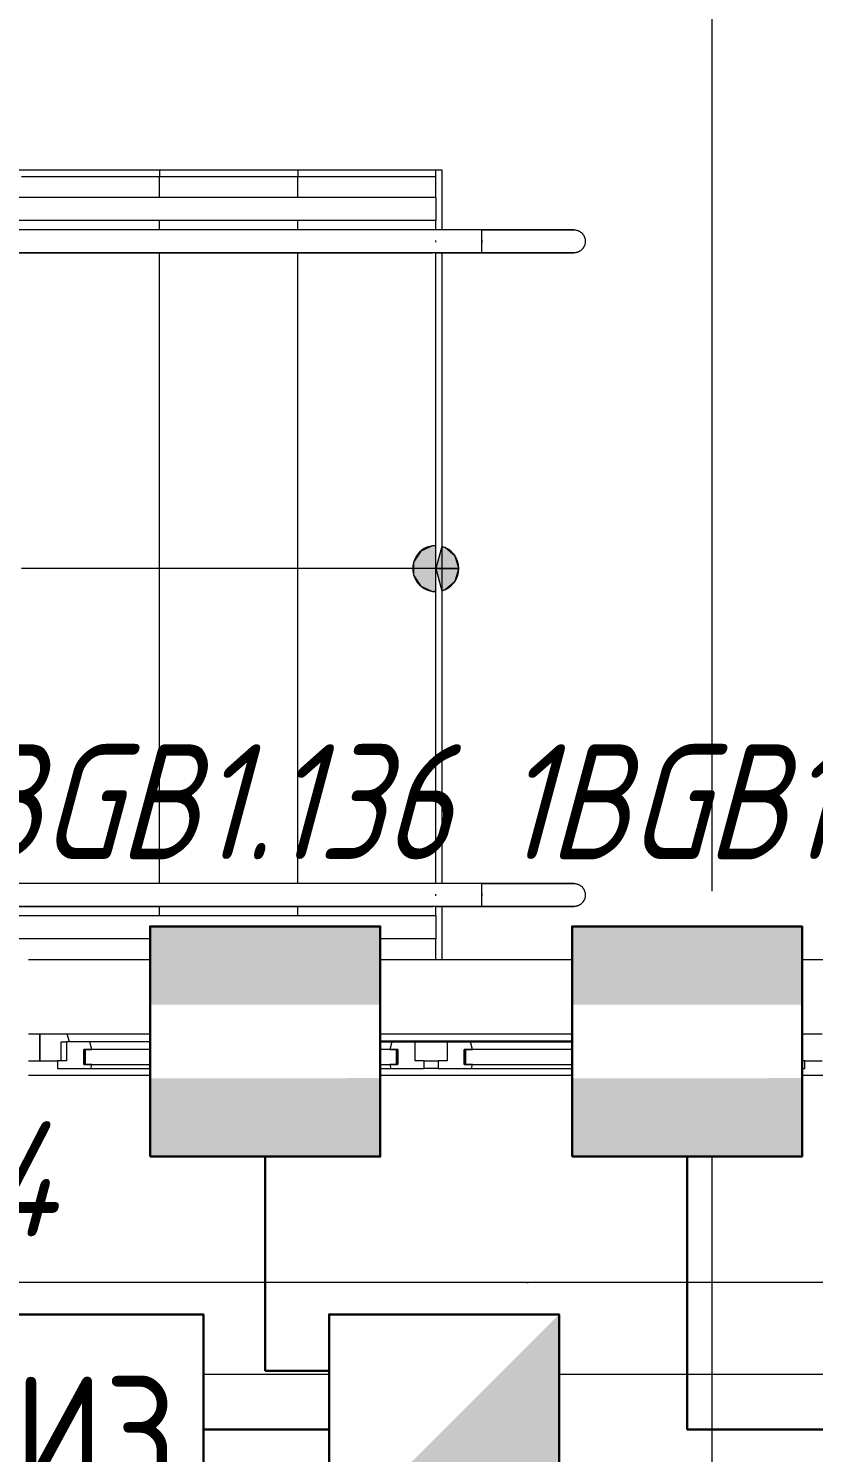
# Model space of a CAD drawing. Header units: millimetres. Extents: x -259793 to 1187961, y -549744 to 43070.
# Drawn here: x -24141 to -22435, y 26487 to 29581 of the extents above; entities that cross this region are included whole.
import ezdxf
from ezdxf.enums import TextEntityAlignment as Align

# ---------------------------------------------------------------- set-up
doc = ezdxf.new("R2010")
doc.units = ezdxf.units.MM
doc.linetypes.add('ADSK_Линия сетки', pattern=[25, 20, -2.5, 0, -2.5])
for name, color, linetype, lineweight in [('_ Окна', 7, 'Continuous', 9), ('RC-Извещатели_охранные', 5, 'Continuous', 30), ('RC-Прочее_оборудование', 5, 'Continuous', 30), ('Лестницы', 252, 'Continuous', 9), ('лс', 5, 'Continuous', 30), ('Ограждение', 252, 'Continuous', 9), ('Окна', 252, 'Continuous', 9), ('Оси', 252, 'Continuous', 9), ('Стены внутренние', 7, 'Continuous', 18), ('Стены наружные', 7, 'Continuous', 18), ('Стрелки вверх', 7, 'Continuous', 18)]:
    doc.layers.add(name, color=color, linetype=linetype, lineweight=lineweight)
doc.layers.add('RC-Позиционные_обозначения', color=7, linetype='Continuous')
doc.styles.add('ISOCPEUR', font='isocpeur.ttf', dxfattribs={"width": 0.9, "height": 350})
doc.styles.add('RubezhCAD', font='', dxfattribs={"oblique": 10})
doc.styles.get("Standard").update_dxf_attribs({"font": ''})
doc.styles.get('RubezhCAD').set_extended_font_data('GOST type A')
doc.styles.get('Standard').set_extended_font_data('GOST type B')

# ---------------------------------------------------------------- blocks, each defined once
blk = doc.blocks.new('RC-UGO-IOZ-02')
at = {"layer": 'RC-Извещатели_охранные'}
blk.add_attdef('PSTN', text='', height=2.5, dxfattribs=at).set_placement((0.977, 2.603), align=Align.BOTTOM_LEFT)
blk.add_wipeout([(2.5, -2.5), (2.5, 2.5), (-2.5, 2.5), (-2.5, -2.5)]).dxf.layer = 'RC-Извещатели_охранные'
blk.add_wipeout([(-2.5, -2.5), (-2.5, 2.5), (2.5, 2.5), (2.5, -2.5)]).dxf.layer = 'RC-Извещатели_охранные'
h = blk.add_hatch(color=256, dxfattribs=at)
h.dxf.hatch_style = 1
h.paths.add_polyline_path([(2.5, -2.5), (2.5, 2.5), (0, 0), (-2.5, -2.5)])
blk.add_lwpolyline([(-2.5, -2.5), (2.5, -2.5), (2.5, 2.5), (-2.5, 2.5)], close=True, dxfattribs=at)
blk = doc.blocks.new('RC-UGO-IZ-01')
at = {"layer": 'RC-Прочее_оборудование'}
blk.add_point((2.5, 0), dxfattribs=at)
blk.add_attdef('PSTN', text='', height=2.5, dxfattribs=at).set_placement((5.664, 2.581), align=Align.BOTTOM_CENTER)
blk.add_wipeout([(2.493, -2.499), (-2.493, -2.499), (-2.493, 2.499), (2.493, 2.499)]).dxf.layer = 'RC-Прочее_оборудование'
blk.add_wipeout([(-2.493, -2.499), (-2.493, 2.499), (2.493, 2.499), (2.493, -2.499)]).dxf.layer = 'RC-Прочее_оборудование'
blk.add_lwpolyline([(-2.493, 2.499), (2.493, 2.499), (2.493, -2.499), (-2.493, -2.499), (-2.493, 2.499)], close=True, dxfattribs=at)
blk.add_lwpolyline([(-2.493, 2.499), (-2.487, 2.499)], dxfattribs=at)
blk.add_lwpolyline([(-2.493, 2.499), (-2.487, 2.499)], dxfattribs=at)
at = {"layer": 'RC-Прочее_оборудование', "ltscale": 100, "style": 'ISOCPEUR', "width": 0.9}
blk.add_text('ИЗ', height=2.5, dxfattribs=at).set_placement((0.145, -0.085), align=Align.MIDDLE)
blk = doc.blocks.new('RC-UGO-IOM-02')
at = {"layer": 'RC-Извещатели_охранные'}
blk.add_point((0, 0), dxfattribs=at)
blk.add_attdef('PSTN', text='', height=2.5, dxfattribs=at).set_placement((0.977, 2.603), align=Align.BOTTOM_LEFT)
blk.add_wipeout([(2.5, -2.5), (2.5, 2.5), (-2.5, 2.5), (-2.5, -2.5)]).dxf.layer = 'RC-Извещатели_охранные'
blk.add_wipeout([(-2.5, -2.5), (-2.5, 2.5), (2.5, 2.5), (2.5, -2.5)]).dxf.layer = 'RC-Извещатели_охранные'
h = blk.add_hatch(color=256, dxfattribs=at)
h.dxf.hatch_style = 1
h.paths.add_polyline_path([(2.5, 0.8), (2.5, 2.506), (-2.5, 2.499), (-2.5, 0.8)])
h = blk.add_hatch(color=256, dxfattribs=at)
h.dxf.hatch_style = 1
h.paths.add_polyline_path([(2.5, -2.5), (2.5, -0.794), (-2.5, -0.801), (-2.5, -2.5)])
blk.add_lwpolyline([(-2.5, -2.5), (2.5, -2.5), (2.5, 2.5), (-2.5, 2.5)], close=True, dxfattribs=at)
blk = doc.blocks.new('1 этаж')
at = {"layer": 'Стрелки вверх', "true_color": 0x636466}
h = blk.add_hatch(color=251, dxfattribs=at)
edge = h.paths.add_edge_path()
edge.add_arc((-23255.8, 28407.3), 50, 89.8309, 270.1691)
edge.add_line((-23255.7, 28357.3), (-23255.8, 28407.3))
edge.add_line((-23255.8, 28407.3), (-23255.7, 28457.3))
for points in [[(-23262.9, 28357.8), (-23255.8, 28358.8), (-23255.8, 28455.7), (-23262.9, 28456.8), (-23288.5, 28445.1), (-23303.8, 28421.4), (-23303.8, 28393.2), (-23288.5, 28369.5)], [(-23242.8, 28360.7), (-23235, 28361.8), (-23213.7, 28380.2), (-23205.8, 28407.3), (-23213.7, 28434.3), (-23235, 28452.8), (-23242.8, 28453.9)]]:
    blk.add_hatch(color=251, dxfattribs=at).paths.add_polyline_path(points)
h = blk.add_hatch(color=251, dxfattribs=at)
edge = h.paths.add_edge_path()
edge.add_arc((-23255.8, 28407.3), 50, 0, 74.5742)
edge.add_line((-23242.5, 28455.5), (-23255.8, 28407.3))
edge.add_line((-23255.8, 28407.3), (-23205.8, 28407.3))
h = blk.add_hatch(color=251, dxfattribs=at)
edge = h.paths.add_edge_path()
edge.add_arc((-23255.8, 28407.3), 50, 285.4258, 360)
edge.add_line((-23205.8, 28407.3), (-23255.8, 28407.3))
edge.add_line((-23255.8, 28407.3), (-23242.5, 28359.1))
at = {"layer": '_ Окна', "color": 251, "true_color": 0x636466}
for p, q in [((-24115.8, 27396.3), (-24140.8, 27396.3)), ((-24115.8, 27338.3), (-24115.8, 27396.3)), ((-24017.8, 27362.3), (-24020.8, 27362.3)), ((-24020.8, 27362.3), (-24020.8, 27330.3)), ((-23340.8, 27362.3), (-24017.8, 27362.3)), ((-24017.8, 27362.3), (-24017.8, 27330.3)), ((-24017.8, 27330.3), (-24017.8, 27362.3)), ((-23340.8, 27330.3), (-23340.8, 27362.3)), ((-23340.8, 27362.3), (-23340.8, 27330.3)), ((-23337.8, 27362.3), (-23340.8, 27362.3)), ((-23337.8, 27330.3), (-23337.8, 27362.3)), ((-23190.8, 27362.3), (-23193.8, 27362.3)), ((-23193.8, 27362.3), (-23193.8, 27330.3)), ((-22513.8, 27362.3), (-23190.8, 27362.3)), ((-23190.8, 27362.3), (-23190.8, 27330.3)), ((-23190.8, 27330.3), (-23190.8, 27362.3)), ((-22513.8, 27330.3), (-22513.8, 27362.3)), ((-22513.8, 27362.3), (-22513.8, 27330.3)), ((-22510.8, 27362.3), (-22513.8, 27362.3)), ((-22510.8, 27330.3), (-22510.8, 27362.3)), ((-24140.8, 27338.3), (-24115.8, 27338.3)), ((-24020.8, 27330.3), (-24017.8, 27330.3)), ((-24017.8, 27330.3), (-23340.8, 27330.3)), ((-23340.8, 27330.3), (-23337.8, 27330.3)), ((-23193.8, 27330.3), (-23190.8, 27330.3)), ((-23190.8, 27330.3), (-22513.8, 27330.3)), ((-22513.8, 27330.3), (-22510.8, 27330.3))]:
    blk.add_line(p, q, dxfattribs=at)
at = {"layer": '_ Окна', "color": 251, "lineweight": 18, "true_color": 0x636466}
for p, q in [((-24056.4, 27396.3), (-24115.8, 27396.3)), ((-24115.8, 27396.3), (-24115.8, 27338.3)), ((-24069.8, 27338.3), (-24069.8, 27379.3)), ((-24069.8, 27379.3), (-24057.8, 27379.3)), ((-24057.8, 27379.3), (-24057.8, 27338.3)), ((-24007.4, 27379.3), (-24057.8, 27379.3)), ((-24051.8, 27379.3), (-24056.4, 27396.3)), ((-24002.8, 27362.3), (-24007.4, 27379.3)), ((-23351.2, 27379.3), (-23355.8, 27362.3)), ((-23300.8, 27379.3), (-23351.2, 27379.3)), ((-23300.8, 27338.3), (-23300.8, 27379.3)), ((-23230.8, 27379.3), (-23230.8, 27338.3)), ((-23180.4, 27379.3), (-23230.8, 27379.3)), ((-23175.8, 27362.3), (-23180.4, 27379.3)), ((-22524.2, 27379.3), (-22528.8, 27362.3)), ((-22473.8, 27379.3), (-22524.2, 27379.3)), ((-22475.2, 27396.3), (-22479.8, 27379.3)), ((-22415.8, 27396.3), (-22475.2, 27396.3)), ((-22473.8, 27338.3), (-22473.8, 27379.3)), ((-22473.8, 27379.3), (-22461.8, 27379.3)), ((-22461.8, 27379.3), (-22461.8, 27338.3)), ((-24020.8, 27330.3), (-24020.8, 27362.3)), ((-24020.8, 27362.3), (-24002.8, 27362.3)), ((-23355.8, 27362.3), (-23337.8, 27362.3)), ((-23337.8, 27362.3), (-23337.8, 27330.3)), ((-23193.8, 27330.3), (-23193.8, 27362.3)), ((-23193.8, 27362.3), (-23175.8, 27362.3)), ((-22528.8, 27362.3), (-22510.8, 27362.3)), ((-22510.8, 27362.3), (-22510.8, 27330.3)), ((-24115.8, 27338.3), (-24077.8, 27338.3)), ((-24057.8, 27338.3), (-24077.8, 27338.3)), ((-24077.8, 27338.3), (-24077.8, 27321.3)), ((-24077.8, 27321.3), (-24021.8, 27321.3)), ((-24021.8, 27321.3), (-24020.8, 27322.3)), ((-24002.8, 27330.3), (-24020.8, 27330.3)), ((-24020.8, 27322.3), (-24019.8, 27321.3)), ((-24019.8, 27321.3), (-24005.2, 27321.3)), ((-24005.2, 27321.3), (-24002.8, 27330.3)), ((-23337.8, 27330.3), (-23355.8, 27330.3)), ((-23355.8, 27330.3), (-23353.4, 27321.3)), ((-23353.4, 27321.3), (-23338.8, 27321.3)), ((-23338.8, 27321.3), (-23337.8, 27322.3)), ((-23337.8, 27322.3), (-23336.8, 27321.3)), ((-23336.8, 27321.3), (-23280.8, 27321.3)), ((-23280.8, 27338.3), (-23300.8, 27338.3)), ((-23280.8, 27321.3), (-23280.8, 27338.3)), ((-23230.8, 27338.3), (-23250.8, 27338.3)), ((-23250.8, 27338.3), (-23250.8, 27321.3)), ((-23250.8, 27321.3), (-23194.8, 27321.3)), ((-23194.8, 27321.3), (-23193.8, 27322.3)), ((-23175.8, 27330.3), (-23193.8, 27330.3)), ((-23193.8, 27322.3), (-23192.8, 27321.3)), ((-23192.8, 27321.3), (-23178.2, 27321.3)), ((-23178.2, 27321.3), (-23175.8, 27330.3)), ((-22510.8, 27330.3), (-22528.8, 27330.3)), ((-22528.8, 27330.3), (-22526.4, 27321.3)), ((-22526.4, 27321.3), (-22511.8, 27321.3)), ((-22511.8, 27321.3), (-22510.8, 27322.3)), ((-22510.8, 27322.3), (-22509.8, 27321.3)), ((-22509.8, 27321.3), (-22453.8, 27321.3)), ((-22453.8, 27338.3), (-22473.8, 27338.3)), ((-22453.8, 27321.3), (-22453.8, 27338.3)), ((-22453.8, 27338.3), (-22415.8, 27338.3))]:
    blk.add_line(p, q, dxfattribs=at)
at = {"layer": 'Лестницы', "color": 251, "true_color": 0x636466}
for p, q in [((-23855.8, 29258.3), (-24155.8, 29258.3)), ((-23555.8, 29258.3), (-23855.8, 29258.3)), ((-23855.8, 29213.3), (-23855.8, 29258.3)), ((-23855.8, 29213.3), (-23855.8, 29258.3)), ((-23255.8, 29258.3), (-23555.8, 29258.3)), ((-23555.8, 29213.3), (-23555.8, 29258.3)), ((-23555.8, 29213.3), (-23555.8, 29258.3)), ((-23855.8, 29143.3), (-23855.8, 29163.3)), ((-23855.8, 29143.3), (-23855.8, 29163.3)), ((-23555.8, 29143.3), (-23555.8, 29163.3)), ((-23555.8, 29143.3), (-23555.8, 29163.3)), ((-23855.8, 27723.3), (-23855.8, 29093.3)), ((-23855.8, 27723.3), (-23855.8, 29093.3)), ((-23555.8, 27723.3), (-23555.8, 29093.3)), ((-23555.8, 27723.3), (-23555.8, 29093.3)), ((-23855.8, 27653.3), (-23855.8, 27673.3)), ((-23855.8, 27653.3), (-23855.8, 27673.3)), ((-23555.8, 27653.3), (-23555.8, 27673.3)), ((-23555.8, 27653.3), (-23555.8, 27673.3)), ((-23855.8, 27558.3), (-23855.8, 27603.3)), ((-23855.8, 27558.3), (-23855.8, 27603.3)), ((-23555.8, 27558.3), (-23555.8, 27603.3)), ((-23555.8, 27558.3), (-23555.8, 27603.3))]:
    blk.add_line(p, q, dxfattribs=at)
at = {"layer": 'Ограждение', "color": 251, "true_color": 0x636466}
for p, q in [((-23255.8, 29213.3), (-24756.2, 29213.3)), ((-23255.8, 29213.3), (-23255.8, 29163.3)), ((-23262, 29143.3), (-24762.4, 29143.3)), ((-23255.8, 29163.3), (-24756.2, 29163.3)), ((-23255.8, 29143.3), (-24756.2, 29143.3)), ((-23155.8, 29143.3), (-23256.4, 29143.3)), ((-23155.8, 29143.3), (-23255.8, 29143.3)), ((-23155.8, 29093.3), (-23155.8, 29143.3)), ((-23155.8, 29115.9), (-23155.8, 29120.6)), ((-23155.8, 29120.6), (-23155.8, 29118.3)), ((-23155.8, 29118.3), (-23155.8, 29115.9)), ((-24762.4, 29093.3), (-23262, 29093.3)), ((-23255.8, 29093.3), (-24756.2, 29093.3)), ((-23256.4, 29093.3), (-23155.8, 29093.3)), ((-23155.8, 29093.3), (-23255.8, 29093.3)), ((-23262, 27723.3), (-24762.4, 27723.3)), ((-23255.8, 27723.3), (-24756.2, 27723.3)), ((-23155.8, 27723.3), (-23256.4, 27723.3)), ((-23155.8, 27723.3), (-23255.8, 27723.3)), ((-23155.8, 27673.3), (-23155.8, 27723.3)), ((-23155.8, 27695.9), (-23155.8, 27700.6)), ((-23155.8, 27700.6), (-23155.8, 27698.3)), ((-23155.8, 27698.3), (-23155.8, 27695.9)), ((-24762.4, 27673.3), (-23262, 27673.3)), ((-23255.8, 27673.3), (-24756.2, 27673.3)), ((-23256.4, 27673.3), (-23155.8, 27673.3)), ((-23155.8, 27673.3), (-23255.8, 27673.3)), ((-23255.8, 27653.3), (-24756.2, 27653.3)), ((-23255.8, 27653.3), (-23255.8, 27603.3)), ((-23255.8, 27603.3), (-24756.2, 27603.3)), ((-22390.8, 27306.3), (-24140.8, 27306.3)), ((-22390.8, 26856.3), (-24140.8, 26856.3)), ((-24140.8, 26656.3), (-24140.8, 26676.3)), ((-11050.8, 26656.3), (-25250.8, 26656.3)), ((-22390.8, 26656.3), (-24140.8, 26656.3))]:
    blk.add_line(p, q, dxfattribs=at)
at = {"layer": 'Ограждение', "color": 251, "true_color": 0x636466, "flags": 128}
for points in [[(-23155.8, 29143.3), (-23147.8, 29143.3), (-23139.8, 29143.3), (-23131.9, 29143.3), (-23123.9, 29143.3), (-23116.1, 29143.3), (-23108.3, 29143.3), (-23100.5, 29143.3), (-23092.9, 29143.3), (-23085.3, 29143.3), (-23077.9, 29143.3), (-23070.6, 29143.3), (-23063.4, 29143.3), (-23056.4, 29143.3), (-23049.6, 29143.3), (-23042.9, 29143.3), (-23036.4, 29143.3), (-23030, 29143.3), (-23023.9, 29143.3), (-23018, 29143.3), (-23012.3, 29143.3), (-23006.9, 29143.3), (-23001.7, 29143.3), (-22996.7, 29143.3), (-22992, 29143.3), (-22987.5, 29143.3), (-22983.3, 29143.3), (-22979.4, 29143.3), (-22975.8, 29143.3), (-22972.4, 29143.3), (-22969.4, 29143.3), (-22966.6, 29143.3), (-22964.2, 29143.3), (-22962.1, 29143.3), (-22960.2, 29143.3), (-22958.7, 29143.3), (-22957.5, 29143.3), (-22956.6, 29143.3), (-22956.1, 29143.3), (-22955.8, 29143.3), (-22955.8, 29143.3)], [(-22955.8, 29143.3), (-22956, 29143.3), (-22956.4, 29143.3), (-22957.2, 29143.3), (-22958.4, 29143.3), (-22959.8, 29143.3), (-22961.5, 29143.3), (-22963.6, 29143.3), (-22966, 29143.3), (-22968.6, 29143.3), (-22971.6, 29143.3), (-22974.9, 29143.3), (-22978.4, 29143.3), (-22982.2, 29143.3), (-22986.4, 29143.3), (-22990.7, 29143.3), (-22995.4, 29143.3), (-23000.3, 29143.3), (-23005.4, 29143.3), (-23010.8, 29143.3), (-23016.5, 29143.3), (-23022.3, 29143.3), (-23028.4, 29143.3), (-23034.6, 29143.3), (-23041.1, 29143.3), (-23047.7, 29143.3), (-23054.6, 29143.3), (-23061.5, 29143.3), (-23068.7, 29143.3), (-23075.9, 29143.3), (-23083.3, 29143.3), (-23090.8, 29143.3), (-23098.5, 29143.3), (-23106.2, 29143.3), (-23114, 29143.3), (-23121.8, 29143.3), (-23129.7, 29143.3), (-23137.7, 29143.3), (-23145.6, 29143.3), (-23153.6, 29143.3), (-23155.8, 29143.3)], [(-22955.8, 29143.3), (-22954.8, 29143.2), (-22953.8, 29143.2), (-22952.8, 29143.1), (-22951.8, 29142.9), (-22950.8, 29142.8), (-22949.9, 29142.6), (-22948.9, 29142.3), (-22947.9, 29142), (-22947, 29141.7), (-22946.1, 29141.3), (-22945.2, 29140.9), (-22944.3, 29140.4), (-22943.4, 29140), (-22942.5, 29139.5), (-22941.7, 29138.9), (-22940.9, 29138.3), (-22940.1, 29137.7), (-22939.3, 29137.1), (-22938.6, 29136.4), (-22937.9, 29135.7), (-22937.2, 29135), (-22936.5, 29134.2), (-22935.9, 29133.4), (-22935.3, 29132.6), (-22934.8, 29131.8), (-22934.2, 29130.9), (-22933.8, 29130.1), (-22933.3, 29129.2), (-22932.9, 29128.3), (-22932.5, 29127.3), (-22932.2, 29126.4), (-22931.9, 29125.4), (-22931.6, 29124.5), (-22931.4, 29123.5), (-22931.2, 29122.5), (-22931, 29121.5), (-22930.9, 29120.5), (-22930.8, 29119.5), (-22930.8, 29118.5), (-22930.8, 29118.3)], [(-22930.8, 29118.3), (-22930.8, 29117.3), (-22930.9, 29116.3), (-22931, 29115.3), (-22931.1, 29114.3), (-22931.3, 29113.3), (-22931.5, 29112.3), (-22931.8, 29111.4), (-22932.1, 29110.4), (-22932.4, 29109.5), (-22932.8, 29108.5), (-22933.2, 29107.6), (-22933.6, 29106.7), (-22934.1, 29105.8), (-22934.6, 29105), (-22935.2, 29104.2), (-22935.7, 29103.3), (-22936.4, 29102.5), (-22937, 29101.8), (-22937.7, 29101), (-22938.4, 29100.3), (-22939.1, 29099.7), (-22939.9, 29099), (-22940.7, 29098.4), (-22941.5, 29097.8), (-22942.3, 29097.2), (-22943.1, 29096.7), (-22944, 29096.2), (-22944.9, 29095.8), (-22945.8, 29095.3), (-22946.7, 29095), (-22947.7, 29094.6), (-22948.6, 29094.3), (-22949.6, 29094.1), (-22950.6, 29093.8), (-22951.6, 29093.6), (-22952.5, 29093.5), (-22953.5, 29093.4), (-22954.5, 29093.3), (-22955.5, 29093.3), (-22955.8, 29093.3)], [(-23155.8, 29093.3), (-23147.8, 29093.3), (-23139.8, 29093.3), (-23131.9, 29093.3), (-23123.9, 29093.3), (-23116.1, 29093.3), (-23108.3, 29093.3), (-23100.5, 29093.3), (-23092.9, 29093.3), (-23085.3, 29093.3), (-23077.9, 29093.3), (-23070.6, 29093.3), (-23063.4, 29093.3), (-23056.4, 29093.3), (-23049.6, 29093.3), (-23042.9, 29093.3), (-23036.4, 29093.3), (-23030, 29093.3), (-23023.9, 29093.3), (-23018, 29093.3), (-23012.3, 29093.3), (-23006.9, 29093.3), (-23001.7, 29093.3), (-22996.7, 29093.3), (-22992, 29093.3), (-22987.5, 29093.3), (-22983.3, 29093.3), (-22979.4, 29093.3), (-22975.8, 29093.3), (-22972.4, 29093.3), (-22969.4, 29093.3), (-22966.6, 29093.3), (-22964.2, 29093.3), (-22962.1, 29093.3), (-22960.2, 29093.3), (-22958.7, 29093.3), (-22957.5, 29093.3), (-22956.6, 29093.3), (-22956.1, 29093.3), (-22955.8, 29093.3), (-22955.8, 29093.3)], [(-22955.8, 29093.3), (-22956, 29093.3), (-22956.4, 29093.3), (-22957.2, 29093.3), (-22958.4, 29093.3), (-22959.8, 29093.3), (-22961.5, 29093.3), (-22963.6, 29093.3), (-22966, 29093.3), (-22968.6, 29093.3), (-22971.6, 29093.3), (-22974.9, 29093.3), (-22978.4, 29093.3), (-22982.2, 29093.3), (-22986.4, 29093.3), (-22990.7, 29093.3), (-22995.4, 29093.3), (-23000.3, 29093.3), (-23005.4, 29093.3), (-23010.8, 29093.3), (-23016.5, 29093.3), (-23022.3, 29093.3), (-23028.4, 29093.3), (-23034.6, 29093.3), (-23041.1, 29093.3), (-23047.7, 29093.3), (-23054.6, 29093.3), (-23061.5, 29093.3), (-23068.7, 29093.3), (-23075.9, 29093.3), (-23083.3, 29093.3), (-23090.8, 29093.3), (-23098.5, 29093.3), (-23106.2, 29093.3), (-23114, 29093.3), (-23121.8, 29093.3), (-23129.7, 29093.3), (-23137.7, 29093.3), (-23145.6, 29093.3), (-23153.6, 29093.3), (-23155.8, 29093.3)], [(-23155.8, 27723.3), (-23147.8, 27723.3), (-23139.8, 27723.3), (-23131.9, 27723.3), (-23123.9, 27723.3), (-23116.1, 27723.3), (-23108.3, 27723.3), (-23100.5, 27723.3), (-23092.9, 27723.3), (-23085.3, 27723.3), (-23077.9, 27723.3), (-23070.6, 27723.3), (-23063.4, 27723.3), (-23056.4, 27723.3), (-23049.6, 27723.3), (-23042.9, 27723.3), (-23036.4, 27723.3), (-23030, 27723.3), (-23023.9, 27723.3), (-23018, 27723.3), (-23012.3, 27723.3), (-23006.9, 27723.3), (-23001.7, 27723.3), (-22996.7, 27723.3), (-22992, 27723.3), (-22987.5, 27723.3), (-22983.3, 27723.3), (-22979.4, 27723.3), (-22975.8, 27723.3), (-22972.4, 27723.3), (-22969.4, 27723.3), (-22966.6, 27723.3), (-22964.2, 27723.3), (-22962.1, 27723.3), (-22960.2, 27723.3), (-22958.7, 27723.3), (-22957.5, 27723.3), (-22956.6, 27723.3), (-22956.1, 27723.3), (-22955.8, 27723.3), (-22955.8, 27723.3)], [(-22955.8, 27723.3), (-22956, 27723.3), (-22956.4, 27723.3), (-22957.2, 27723.3), (-22958.4, 27723.3), (-22959.8, 27723.3), (-22961.5, 27723.3), (-22963.6, 27723.3), (-22966, 27723.3), (-22968.6, 27723.3), (-22971.6, 27723.3), (-22974.9, 27723.3), (-22978.4, 27723.3), (-22982.2, 27723.3), (-22986.4, 27723.3), (-22990.7, 27723.3), (-22995.4, 27723.3), (-23000.3, 27723.3), (-23005.4, 27723.3), (-23010.8, 27723.3), (-23016.5, 27723.3), (-23022.3, 27723.3), (-23028.4, 27723.3), (-23034.6, 27723.3), (-23041.1, 27723.3), (-23047.7, 27723.3), (-23054.6, 27723.3), (-23061.5, 27723.3), (-23068.7, 27723.3), (-23075.9, 27723.3), (-23083.3, 27723.3), (-23090.8, 27723.3), (-23098.5, 27723.3), (-23106.2, 27723.3), (-23114, 27723.3), (-23121.8, 27723.3), (-23129.7, 27723.3), (-23137.7, 27723.3), (-23145.6, 27723.3), (-23153.6, 27723.3), (-23155.8, 27723.3)], [(-22955.8, 27723.3), (-22954.8, 27723.2), (-22953.8, 27723.2), (-22952.8, 27723.1), (-22951.8, 27722.9), (-22950.8, 27722.8), (-22949.9, 27722.6), (-22948.9, 27722.3), (-22947.9, 27722), (-22947, 27721.7), (-22946.1, 27721.3), (-22945.2, 27720.9), (-22944.3, 27720.4), (-22943.4, 27720), (-22942.5, 27719.5), (-22941.7, 27718.9), (-22940.9, 27718.3), (-22940.1, 27717.7), (-22939.3, 27717.1), (-22938.6, 27716.4), (-22937.9, 27715.7), (-22937.2, 27715), (-22936.5, 27714.2), (-22935.9, 27713.4), (-22935.3, 27712.6), (-22934.8, 27711.8), (-22934.2, 27710.9), (-22933.8, 27710.1), (-22933.3, 27709.2), (-22932.9, 27708.3), (-22932.5, 27707.3), (-22932.2, 27706.4), (-22931.9, 27705.4), (-22931.6, 27704.5), (-22931.4, 27703.5), (-22931.2, 27702.5), (-22931, 27701.5), (-22930.9, 27700.5), (-22930.8, 27699.5), (-22930.8, 27698.5), (-22930.8, 27698.3)], [(-22930.8, 27698.3), (-22930.8, 27697.3), (-22930.9, 27696.3), (-22931, 27695.3), (-22931.1, 27694.3), (-22931.3, 27693.3), (-22931.5, 27692.3), (-22931.8, 27691.4), (-22932.1, 27690.4), (-22932.4, 27689.5), (-22932.8, 27688.5), (-22933.2, 27687.6), (-22933.6, 27686.7), (-22934.1, 27685.8), (-22934.6, 27685), (-22935.2, 27684.2), (-22935.7, 27683.3), (-22936.4, 27682.5), (-22937, 27681.8), (-22937.7, 27681), (-22938.4, 27680.3), (-22939.1, 27679.7), (-22939.9, 27679), (-22940.7, 27678.4), (-22941.5, 27677.8), (-22942.3, 27677.2), (-22943.1, 27676.7), (-22944, 27676.2), (-22944.9, 27675.8), (-22945.8, 27675.3), (-22946.7, 27675), (-22947.7, 27674.6), (-22948.6, 27674.3), (-22949.6, 27674.1), (-22950.6, 27673.8), (-22951.6, 27673.6), (-22952.5, 27673.5), (-22953.5, 27673.4), (-22954.5, 27673.3), (-22955.5, 27673.3), (-22955.8, 27673.3)], [(-23155.8, 27673.3), (-23147.8, 27673.3), (-23139.8, 27673.3), (-23131.9, 27673.3), (-23123.9, 27673.3), (-23116.1, 27673.3), (-23108.3, 27673.3), (-23100.5, 27673.3), (-23092.9, 27673.3), (-23085.3, 27673.3), (-23077.9, 27673.3), (-23070.6, 27673.3), (-23063.4, 27673.3), (-23056.4, 27673.3), (-23049.6, 27673.3), (-23042.9, 27673.3), (-23036.4, 27673.3), (-23030, 27673.3), (-23023.9, 27673.3), (-23018, 27673.3), (-23012.3, 27673.3), (-23006.9, 27673.3), (-23001.7, 27673.3), (-22996.7, 27673.3), (-22992, 27673.3), (-22987.5, 27673.3), (-22983.3, 27673.3), (-22979.4, 27673.3), (-22975.8, 27673.3), (-22972.4, 27673.3), (-22969.4, 27673.3), (-22966.6, 27673.3), (-22964.2, 27673.3), (-22962.1, 27673.3), (-22960.2, 27673.3), (-22958.7, 27673.3), (-22957.5, 27673.3), (-22956.6, 27673.3), (-22956.1, 27673.3), (-22955.8, 27673.3), (-22955.8, 27673.3)], [(-22955.8, 27673.3), (-22956, 27673.3), (-22956.4, 27673.3), (-22957.2, 27673.3), (-22958.4, 27673.3), (-22959.8, 27673.3), (-22961.5, 27673.3), (-22963.6, 27673.3), (-22966, 27673.3), (-22968.6, 27673.3), (-22971.6, 27673.3), (-22974.9, 27673.3), (-22978.4, 27673.3), (-22982.2, 27673.3), (-22986.4, 27673.3), (-22990.7, 27673.3), (-22995.4, 27673.3), (-23000.3, 27673.3), (-23005.4, 27673.3), (-23010.8, 27673.3), (-23016.5, 27673.3), (-23022.3, 27673.3), (-23028.4, 27673.3), (-23034.6, 27673.3), (-23041.1, 27673.3), (-23047.7, 27673.3), (-23054.6, 27673.3), (-23061.5, 27673.3), (-23068.7, 27673.3), (-23075.9, 27673.3), (-23083.3, 27673.3), (-23090.8, 27673.3), (-23098.5, 27673.3), (-23106.2, 27673.3), (-23114, 27673.3), (-23121.8, 27673.3), (-23129.7, 27673.3), (-23137.7, 27673.3), (-23145.6, 27673.3), (-23153.6, 27673.3), (-23155.8, 27673.3)]]:
    blk.add_lwpolyline(points, dxfattribs=at)
at = {"layer": 'Ограждение', "color": 251, "true_color": 0x636466}
for points in [[(-23255.8, 29116.2), (-23255.8, 29116.9), (-23255.8, 29118.3), (-23255.8, 29119.6), (-23255.8, 29120.3)], [(-23255.8, 27696.2), (-23255.8, 27696.9), (-23255.8, 27698.3), (-23255.8, 27699.6), (-23255.8, 27700.3)]]:
    blk.add_open_spline(points, degree=3, dxfattribs=at)
at = {"layer": 'Окна', "color": 251, "true_color": 0x636466}
for p, q in [((-22475.2, 27396.3), (-24056.4, 27396.3)), ((-23351.2, 27379.3), (-24007.4, 27379.3)), ((-23300.8, 27379.3), (-23230.8, 27379.3)), ((-22524.2, 27379.3), (-23180.4, 27379.3)), ((-24021.8, 27321.3), (-24019.8, 27321.3)), ((-24005.2, 27321.3), (-23353.4, 27321.3)), ((-23338.8, 27321.3), (-23336.8, 27321.3)), ((-23280.8, 27338.3), (-23250.8, 27338.3)), ((-23250.8, 27321.3), (-23280.8, 27321.3)), ((-23194.8, 27321.3), (-23192.8, 27321.3)), ((-23178.2, 27321.3), (-22526.4, 27321.3)), ((-22511.8, 27321.3), (-22509.8, 27321.3))]:
    blk.add_line(p, q, dxfattribs=at)
at = {"layer": 'Оси', "color": 251, "linetype": 'ADSK_Линия сетки', "ltscale": 100, "true_color": 0x636466}
for p, q in [((-22655.8, 32206.9), (-22655.8, -32499.9)), ((-805.8, 26856.3), (-72528.1, 26856.3))]:
    blk.add_line(p, q, dxfattribs=at)
at = {"layer": 'Стены внутренние', "color": 251, "true_color": 0x636466}
blk.add_line((-24140.8, 27558.3), (-22390.8, 27558.3), dxfattribs=at)
at = {"layer": 'Стены наружные', "color": 251, "true_color": 0x636466}
for p, q in [((-27070.8, 29273.3), (-23242.8, 29273.3)), ((-23855.8, 29273.3), (-23855.8, 29258.3)), ((-23555.8, 29273.3), (-23555.8, 29258.3)), ((-23255.8, 29213.3), (-23255.8, 29273.3)), ((-23242.8, 29273.3), (-23242.8, 29143.3)), ((-23255.8, 29143.3), (-23255.8, 29163.3)), ((-23255.8, 27723.3), (-23255.8, 29093.3)), ((-23242.8, 29093.3), (-23242.8, 27723.3)), ((-23255.8, 27653.3), (-23255.8, 27673.3)), ((-23242.8, 27673.3), (-23242.8, 27558.3)), ((-23255.8, 27558.3), (-23255.8, 27603.3))]:
    blk.add_line(p, q, dxfattribs=at)
at = {"layer": 'Стрелки вверх', "color": 251, "true_color": 0x636466}
for p, q in [((-23288.5, 28445.1), (-23303.8, 28421.4)), ((-23262.9, 28456.8), (-23288.5, 28445.1)), ((-23255.8, 28455.7), (-23262.9, 28456.8)), ((-23255.8, 28407.3), (-23255.7, 28457.3)), ((-23255.8, 28358.8), (-23255.8, 28455.7)), ((-23242.5, 28455.5), (-23255.8, 28407.3)), ((-23235, 28452.8), (-23242.8, 28453.9)), ((-23242.8, 28453.9), (-23242.8, 28360.7)), ((-23213.7, 28434.3), (-23235, 28452.8)), ((-23205.8, 28407.3), (-23213.7, 28434.3)), ((-23855.8, 28407.3), (-24155.8, 28407.3)), ((-23555.8, 28407.3), (-23855.8, 28407.3)), ((-23255.8, 28407.3), (-23555.8, 28407.3)), ((-23303.8, 28421.4), (-23303.8, 28393.2)), ((-23255.8, 28407.3), (-23205.8, 28407.3)), ((-23255.7, 28357.3), (-23255.8, 28407.3)), ((-23205.8, 28407.3), (-23255.8, 28407.3)), ((-23255.8, 28407.3), (-23242.5, 28359.1)), ((-23213.7, 28380.2), (-23205.8, 28407.3)), ((-23303.8, 28393.2), (-23288.5, 28369.5)), ((-23288.5, 28369.5), (-23262.9, 28357.8)), ((-23235, 28361.8), (-23213.7, 28380.2)), ((-23262.9, 28357.8), (-23255.8, 28358.8)), ((-23242.8, 28360.7), (-23235, 28361.8))]:
    blk.add_line(p, q, dxfattribs=at)
for start, end in [(89.8309, 270.1691), (0, 74.5742), (285.4258, 0)]:
    blk.add_arc((-23255.8, 28407.3), 50, start, end, dxfattribs=at)

msp = doc.modelspace()

# ---------------------------------------------------------------- block references
msp.add_blockref('1 этаж', (0, 0))

# ---------------------------------------------------------------- next in the draw order: block references
at = {"layer": 'RC-Извещатели_охранные', "color": 1, "ltscale": 0.01}
ref = msp.add_blockref('RC-UGO-IOM-02', (-22709.59109, 27379.85918), dxfattribs=dict(at, xscale=100, yscale=100, zscale=100))
ref.add_attrib('PSTN', '1BGB1.137', dxfattribs={"layer": 'RC-Позиционные_обозначения', "height": 250, "style": 'RubezhCAD', "oblique": 15}).set_placement((-22531.69176, 27700.82447), align=Align.BOTTOM_CENTER)
ref = msp.add_blockref('RC-UGO-IOZ-02', (-23237.6837, 26537.23107), dxfattribs=dict(at, xscale=100, yscale=100, zscale=100))
ref.add_attrib('PSTN', '1BGA1.135', dxfattribs={"layer": 'RC-Позиционные_обозначения', "height": 250, "style": 'RubezhCAD', "oblique": 15}).set_placement((-23237.6837, 25884.64461), align=Align.BOTTOM_CENTER)

# ---------------------------------------------------------------- next in the draw order: linework, layer by layer
at = {"layer": 'лс'}
for p, q in [((-22709.59109, 27129.85918), (-22709.59109, 26537.23107)), ((-23487.6837, 26664.71587), (-23626.35638, 26664.71587)), ((-20687.6837, 26537.23107), (-22709.59109, 26537.23107))]:
    msp.add_line(p, q, dxfattribs=at)

# ---------------------------------------------------------------- next in the draw order: block references
at = {"layer": 'RC-Прочее_оборудование', "color": 1, "ltscale": 0.01}
ref = msp.add_blockref('RC-UGO-IZ-01', (-24009.99256, 26537.23107), dxfattribs=dict(at, xscale=100, yscale=100, zscale=100))
ref.add_attrib('PSTN', '1A1.134', (-24921.12783, 26956.26895), dxfattribs={"layer": 'RC-Позиционные_обозначения', "height": 250, "style": 'RubezhCAD', "oblique": 15})

# ---------------------------------------------------------------- next in the draw order: linework, layer by layer
at = {"layer": 'лс'}
msp.add_line((-23760.70741, 26537.23107), (-23487.6837, 26537.23107), dxfattribs=at)

# ---------------------------------------------------------------- next in the draw order: block references
at = {"layer": 'RC-Извещатели_охранные', "color": 1, "ltscale": 0.01}
ref = msp.add_blockref('RC-UGO-IOM-02', (-23626.35638, 27379.85918), dxfattribs=dict(at, xscale=100, yscale=100, zscale=100))
ref.add_attrib('PSTN', '1BGB1.136', dxfattribs={"layer": 'RC-Позиционные_обозначения', "height": 250, "style": 'RubezhCAD', "oblique": 15}).set_placement((-23806.69186, 27700.82447), align=Align.BOTTOM_CENTER)

# ---------------------------------------------------------------- next in the draw order: linework, layer by layer
at = {"layer": 'лс'}
for p, q in [((-23376.35638, 27379.85918), (-22959.59109, 27379.85918)), ((-23626.35638, 26664.71587), (-23626.35638, 27129.85918))]:
    msp.add_line(p, q, dxfattribs=at)

doc.saveas('drawing.dxf')
